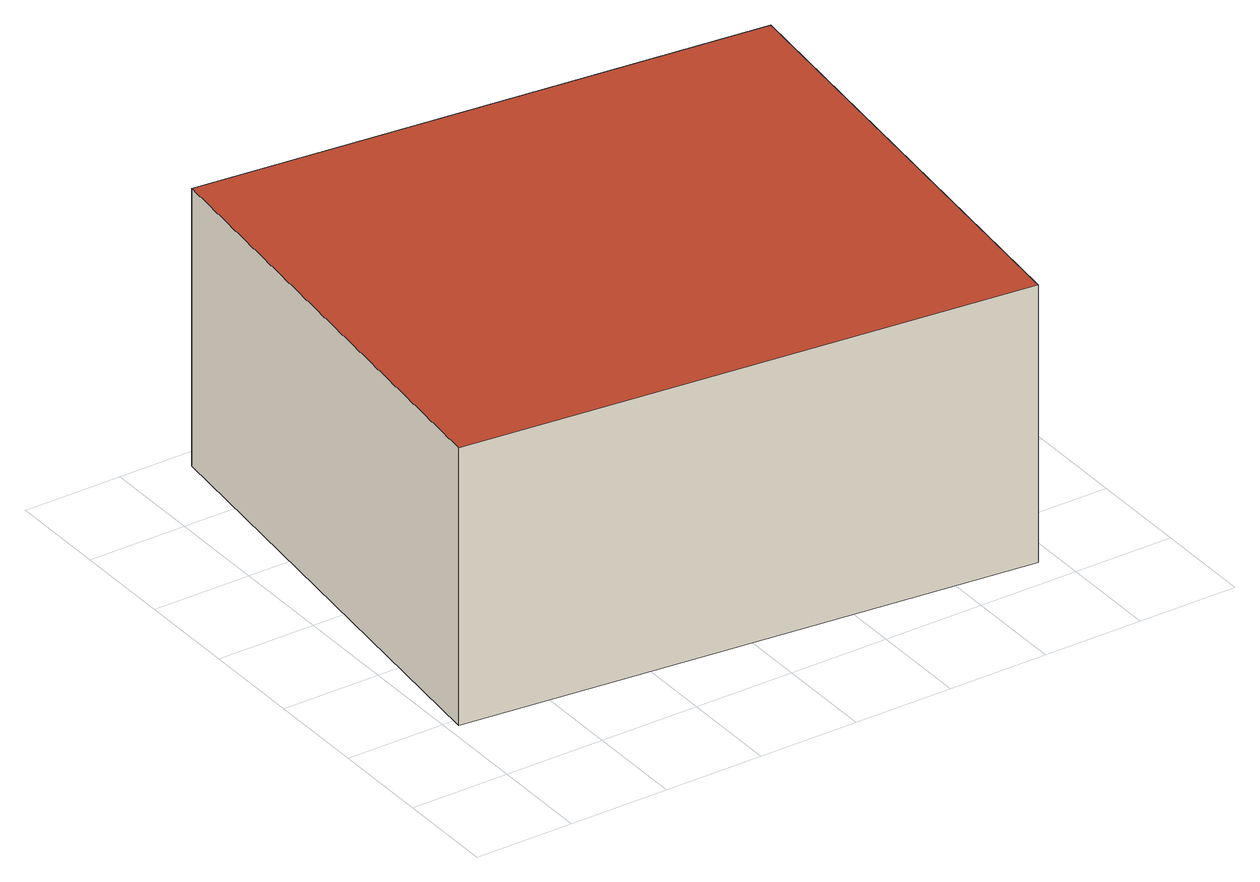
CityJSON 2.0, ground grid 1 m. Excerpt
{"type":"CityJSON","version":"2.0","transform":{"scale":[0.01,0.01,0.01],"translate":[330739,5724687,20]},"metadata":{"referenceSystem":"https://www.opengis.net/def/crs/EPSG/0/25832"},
"CityObjects":{
"building1":{"type":"Building","attributes":{"Geometrietyp2DReferenz":"3000","Gemeindeschluessel":"05170048","function":"31001_2430","roofType":"1000","measuredHeight":2.85},"geometry":[{"type":"Solid","lod":"2","boundaries":[[[[0,1,2,3]],[[4,5,1,0]],[[6,7,5,4]],[[3,2,7,6]],[[4,0,3,6]],[[1,5,7,2]]]],"semantics":{"surfaces":[{"type":"WallSurface"},{"type":"RoofSurface"},{"type":"GroundSurface"}],"values":[[0,0,0,0,1,2]]}}]}
},
"vertices":[
[582,31,298],[582,31,14],[633,521,14],[633,521,298],[11,91,298],[11,91,14],[62,580,298],[62,580,14]
]}
